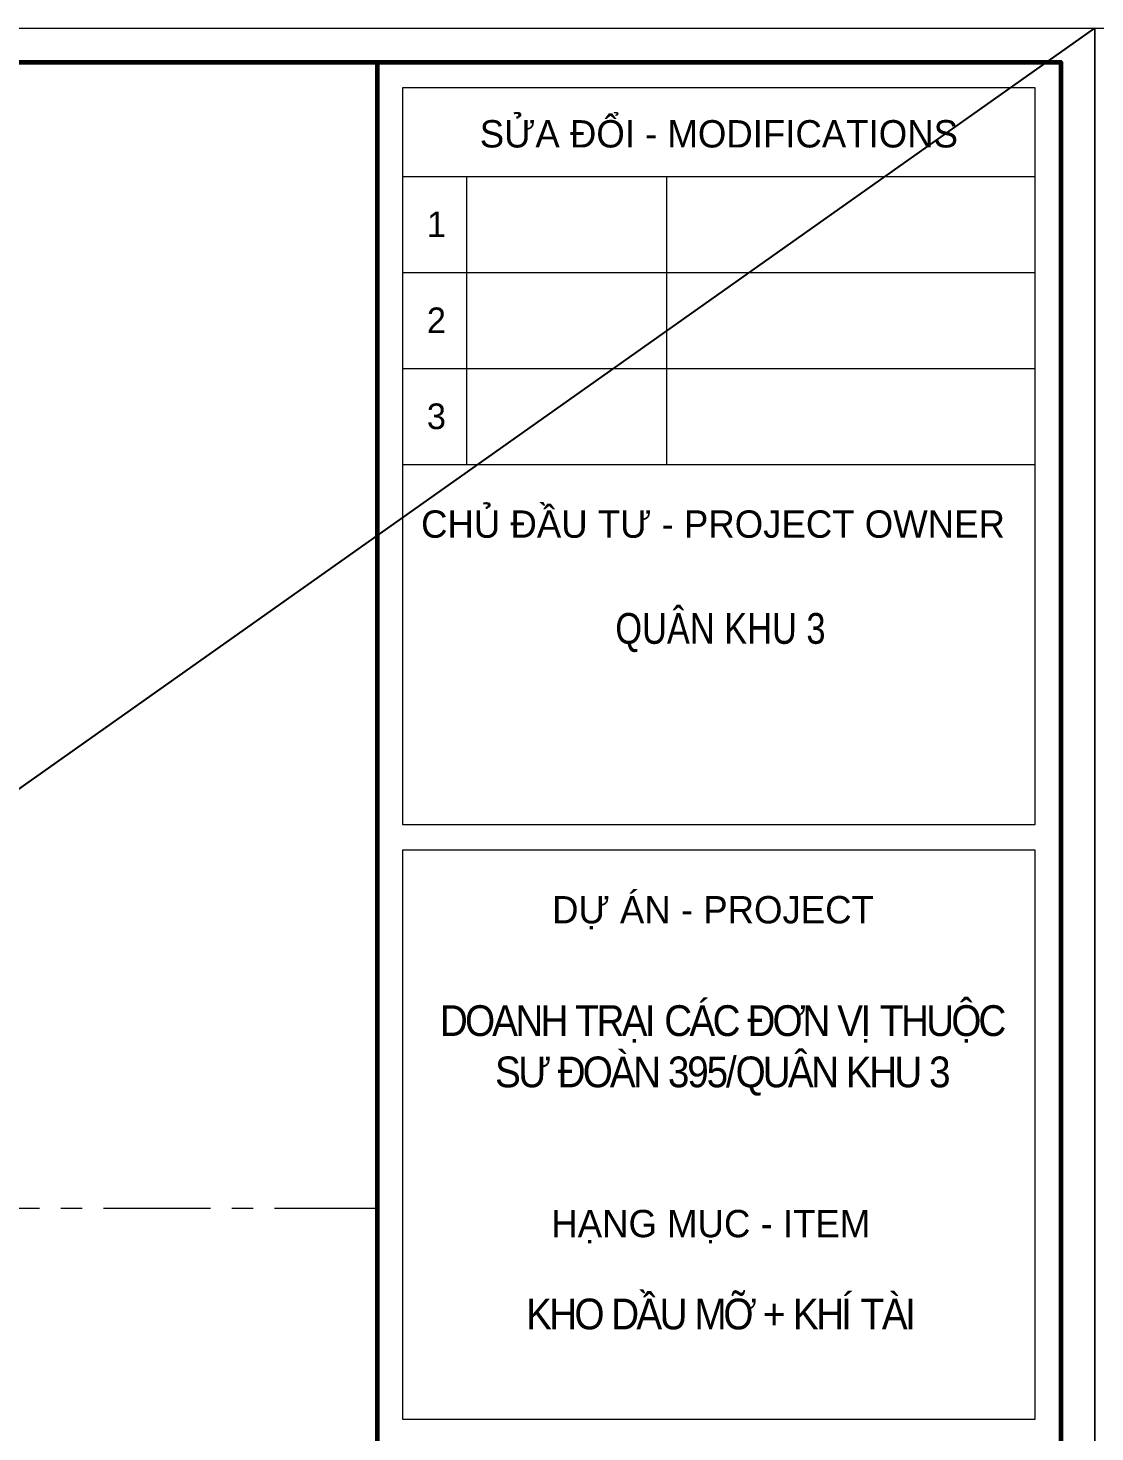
# Model space of a CAD drawing. Header units: millimetres. Extents: x -295047 to 29144, y -724756 to -246879.
# Drawn here: x -75201 to -72704, y -347891 to -344605 of the extents above; entities that cross this region are included whole.
import ezdxf
from ezdxf.enums import TextEntityAlignment as Align

# ---------------------------------------------------------------- set-up
doc = ezdxf.new("R2010")
doc.units = ezdxf.units.MM
doc.header["$MEASUREMENT"] = 0
doc.linetypes.add('CENTERX2', pattern=[4, 2.5, -0.5, 0.5, -0.5])
doc.linetypes.add('DASHDOT', pattern=[1, 0.5, -0.25, 0, -0.25])
doc.layers.get('Defpoints').update_dxf_attribs({"color": 1})
for name, color, linetype, lineweight in [('08. Net Text', 3, 'Continuous', 13), ('Khungten_LCDI', 7, 'Continuous', 5), ('LC Net thay', 7, 'Continuous', 25), ('LC Net truc', 79, 'DASHDOT', 13), ('LC Text1', 3, 'Continuous', 20)]:
    doc.layers.add(name, color=color, linetype=linetype, lineweight=lineweight)
doc.layers.add('KCS_Plotter', color=11, linetype='Continuous', plot=False)
doc.styles.add('Khungten', font='VHAVAN_1.TTF', dxfattribs={"width": 0.9, "height": 5000})
doc.styles.add('Text Khung Ten', font='VHAVAN_1.TTF')
doc.styles.add('Title', font='VHBLACK_1.TTF', dxfattribs={"width": 0.8})

# ---------------------------------------------------------------- blocks, each defined once
blk = doc.blocks.new('lcdi KC')
at = {"layer": 'Defpoints', "lineweight": 0}
blk.add_lwpolyline([(-1200, -14850), (-1200, 14850), (40800, 14850), (40800, -14850)], close=True, dxfattribs=at)
at = {"layer": 'Khungten_LCDI', "color": 5, "lineweight": 60}
blk.add_line((36600, 14650), (36600, -14650), dxfattribs=at)
at = {"layer": 'Khungten_LCDI', "color": 5, "lineweight": 25}
blk.add_line((40600, -14650), (40600, 14650), dxfattribs=at)
at = {"layer": 'Khungten_LCDI', "color": 9, "lineweight": 15}
for p, q in [((36750, 13981.3), (40450, 13981.3)), ((37122.7, 13981.3), (37122.7, 12296.8)), ((38292.8, 13981.3), (38292.8, 12296.8)), ((36750, 13419.8), (40450, 13419.8)), ((36750, 12858.3), (40450, 12858.3)), ((36750, 12296.8), (40450, 12296.8))]:
    blk.add_line(p, q, dxfattribs=at)
at = {"layer": 'Khungten_LCDI', "color": 5, "lineweight": 60}
blk.add_lwpolyline([(0, -14650), (0, 14650), (40600, 14650), (40600, -14650)], close=True, dxfattribs=at)
at = {"layer": 'Khungten_LCDI', "color": 9, "lineweight": 15}
for points in [[(36750, 10190.4), (40450, 10190.4), (40450, 14500), (36750, 14500)], [(36750, 6711.5), (40450, 6711.5), (40450, 10040.4), (36750, 10040.4)]]:
    blk.add_lwpolyline(points, close=True, dxfattribs=at)
at = {"color": 7, "style": 'Khungten'}
for s, p in [('söa ®æi - modifications', (38600, 14151.5)), ('chñ ®Çu t\xad - project owner', (38565.6, 11868.2)), ('dù ¸n - project', (38565.6, 9611.8)), ('h¹ng môc - item', (38552.5, 7775.6))]:
    blk.add_text(s, height=160, dxfattribs=at).set_placement(p, align=Align.CENTER)
at = {"color": 4, "char_height": 180, "attachment_point": 5, "style": 'Khungten'}
for s, insert, width in [('{\\f.VnArialH|b0|i0|c0|p34;\\W0.8;qu©n khu 3}', (38609, 11313), 2315.239), ('{\\f.VnArialH|b0|i0|c0|p34;\\W0.9;\\T0.9;doanh tr¹i c¸c ®¬n vÞ thuéc s\xad ®oµn 395/qu©n khu 3}', (38616.6, 8868.3), 3461.975), ('{\\f.VnArialH|b0|i0|c0|p34;\\T0.9;kho dÇu mì + khÝ tµi}', (38609, 7325.4), 3712.556)]:
    blk.add_mtext(s, dxfattribs=dict(at, insert=insert, width=width))
at = {"color": 7, "style": 'Khungten', "width": 0.8}
for tag, p in [('REVISION', (39498.8, -10746.3)), ('NGAYHT', (39546.1, -11609.4))]:
    blk.add_attdef(tag, text='', height=200, dxfattribs=at).set_placement(p, align=Align.CENTER)
at = {"layer": '08. Net Text', "color": 7, "style": 'Text Khung Ten'}
blk.add_text('1', height=150, dxfattribs=at).set_placement((36891.7, 13626.8))
at = {"layer": '08. Net Text', "color": 7, "ltscale": 2, "style": 'Text Khung Ten'}
for s, p in [('2', (36891.7, 13065.3)), ('3', (36891.7, 12503.8))]:
    blk.add_text(s, height=150, dxfattribs=at).set_placement(p)
at = {"layer": 'LC Text1', "style": 'Title', "width": 1.485915}
for tag, p, p2 in [('TENBANVE1', (36912.7, -8885.8), (40339.1, -8885.8)), ('TENBANVE2', (36912.7, -9562.5), (40339.1, -9562.5))]:
    blk.add_attdef(tag, text='', height=250, dxfattribs=at).set_placement(p, p2, align=Align.FIT)
at = {"layer": 'LC Text1', "style": 'Title', "width": 0.7}
blk.add_attdef('SOBANVE', text='', height=250, dxfattribs=at).set_placement((39562, -13896.2), align=Align.CENTER)

msp = doc.modelspace()

# ---------------------------------------------------------------- linework, layer by layer
at = {"layer": 'KCS_Plotter', "ltscale": 2}
msp.add_line((-89504.2, -356485.3), (-72704.2, -344605.3), dxfattribs=at)
at = {"layer": 'LC Net truc', "linetype": 'CENTERX2', "ltscale": 100}
msp.add_line((-89024.2, -347366.6), (-74384.2, -347366.6), dxfattribs=at)

# ---------------------------------------------------------------- block references
at = {"layer": 'LC Net thay'}
for p, xscale, yscale, zscale in [((-89024.2, -350545.3), 0.3999999999995694, 0.3999999999995694, 0.3999999999995694), ((-71744.2, -356485.3), 0.8, 0.8, 0.8)]:
    msp.add_blockref('lcdi KC', p, dxfattribs=dict(at, xscale=xscale, yscale=yscale, zscale=zscale))

doc.saveas('drawing.dxf')
